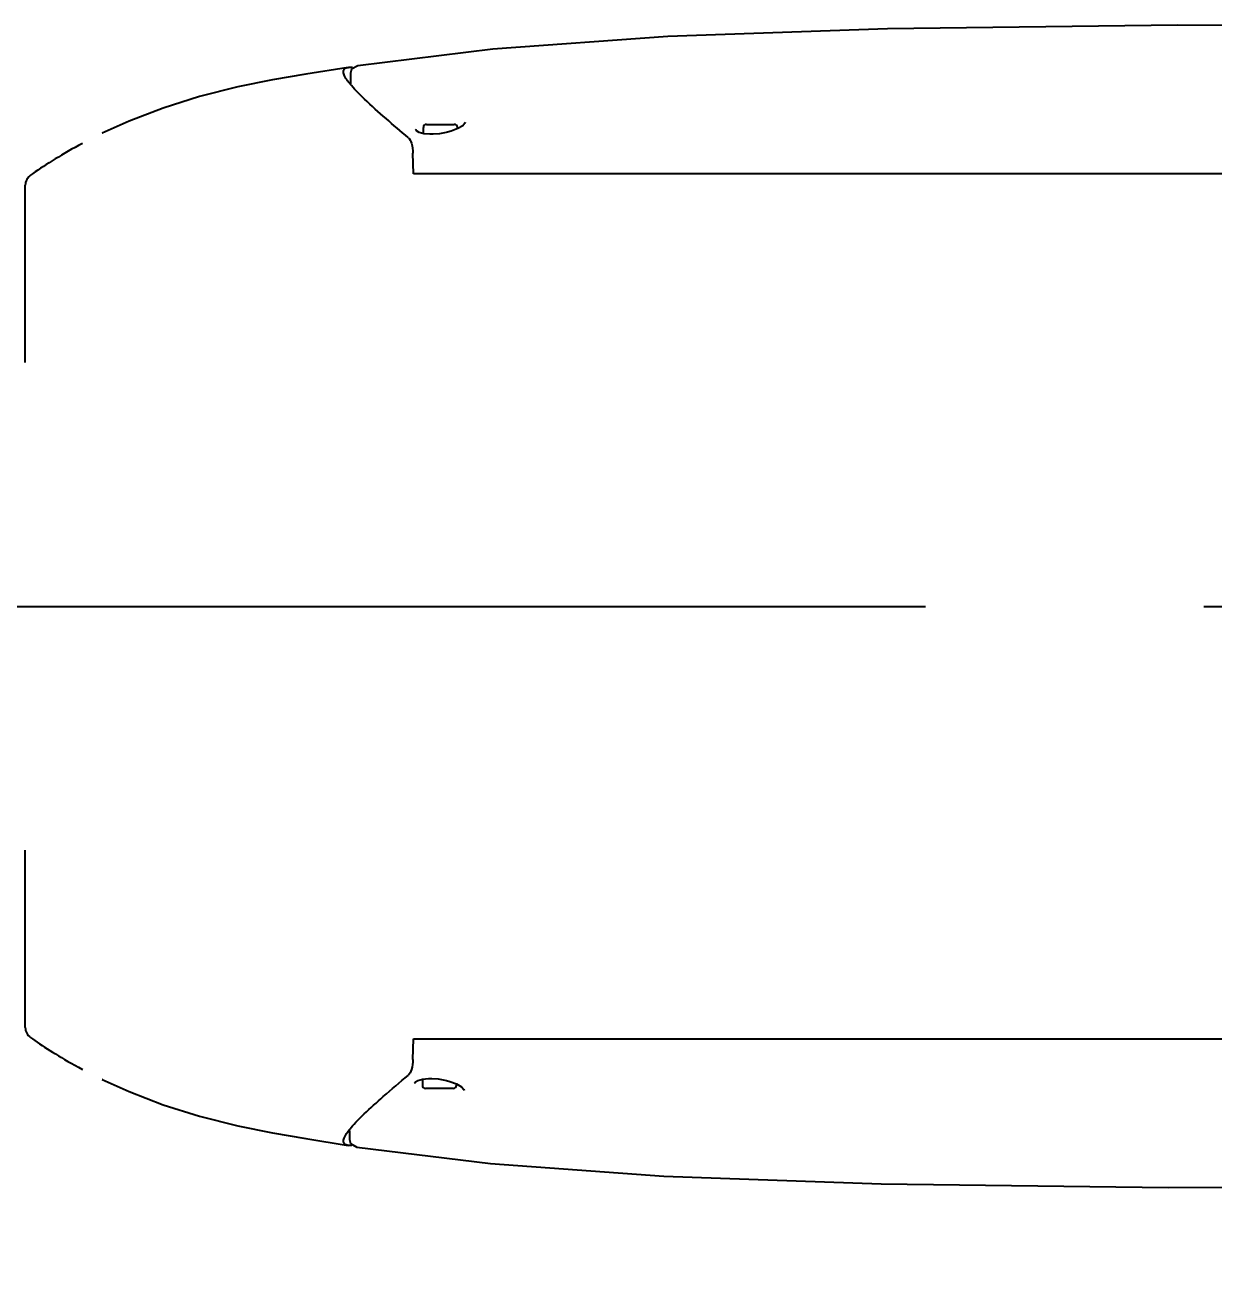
# Model space of a CAD drawing. Header units: millimetres. Extents: x 7426 to 8737, y 124 to 421.
# Drawn here: x 8038.52 to 8048.13, y 174.61 to 184.83 of the extents above; entities that cross this region are included whole.
import ezdxf
from ezdxf import colors
from ezdxf.entities.mleader import LeaderData, LeaderLine
from ezdxf.math import Vec2, Vec3

# ---------------------------------------------------------------- set-up
doc = ezdxf.new("R2010")
doc.units = ezdxf.units.MM
doc.linetypes.add('CENTER', pattern=[0.6, 0.375, -0.075, 0.075, -0.075])
for name, color, linetype in [('中心线', 7, 'Continuous'), ('外形图', 7, 'Continuous'), ('多重引线', 7, 'Continuous')]:
    doc.layers.add(name, color=color, linetype=linetype)
doc.styles.add('微软雅黑', font='msyh.ttc')

msp = doc.modelspace()

# ---------------------------------------------------------------- linework, layer by layer
at = {"layer": '中心线', "color": 0, "linetype": 'CENTER', "ltscale": 30}
msp.add_line((7998.5524, 180.1299), (8061.1691, 180.1299), dxfattribs=at)
at = {"layer": '外形图', "color": 0, "linetype": 'Continuous'}
for p, q in [((8041.1507, 184.4484), (8041.1507, 184.3589)), ((8041.1585, 184.4776), (8041.1509, 184.4444)), ((8041.2077, 184.5062), (8041.1585, 184.4776)), ((8041.2079, 184.5062), (8041.2077, 184.5061)), ((8041.7393, 183.9571), (8041.7393, 184.0066)), ((8041.7643, 184.0316), (8041.9893, 184.0316)), ((8042.0143, 183.9951), (8042.0143, 184.0066)), ((8042.0573, 184.0206), (8042.0186, 183.9968)), ((8039.1431, 183.9596), (8039.1421, 183.9591)), ((8041.6771, 183.987), (8041.6768, 183.9895)), ((8041.7436, 183.956), (8041.7058, 183.9658)), ((8041.7927, 183.9515), (8041.7436, 183.956)), ((8041.8064, 183.9513), (8041.7927, 183.9515)), ((8041.8182, 183.9514), (8041.8064, 183.9513)), ((8041.9355, 183.9675), (8041.9243, 183.9648)), ((8041.9643, 183.9755), (8041.9355, 183.9675)), ((8042.0186, 183.9968), (8041.9643, 183.9755)), ((8041.6585, 183.6316), (8041.6549, 183.7981)), ((8057.7075, 183.6316), (8041.6585, 183.6316)), ((8038.5188, 182.1184), (8038.5188, 183.5382)), ((8038.5188, 182.1094), (8038.5188, 182.1184)), ((8038.5188, 182.1037), (8038.5188, 182.1094)), ((8038.5188, 178.1538), (8038.5188, 178.1595)), ((8038.5188, 178.1448), (8038.5188, 178.1538)), ((8038.5188, 176.7249), (8038.5188, 178.1448)), ((8038.5188, 177.9848), (8038.5188, 178.0377)), ((8038.5188, 176.8229), (8038.5188, 176.8258)), ((8041.6549, 176.4651), (8041.6585, 176.6315)), ((8041.6585, 176.6315), (8056.8754, 176.6315)), ((8039.1431, 176.3036), (8039.1421, 176.3041)), ((8041.6688, 176.2738), (8041.669, 176.2756)), ((8041.6946, 176.296), (8041.7312, 176.3063)), ((8041.7312, 176.3063), (8041.7801, 176.3115)), ((8041.7313, 176.3064), (8041.7313, 176.2565)), ((8041.9813, 176.2315), (8041.7563, 176.2315)), ((8041.7801, 176.3115), (8041.7984, 176.3118)), ((8041.7984, 176.3118), (8041.8068, 176.3117)), ((8041.9129, 176.2991), (8041.9275, 176.2956)), ((8041.9275, 176.2956), (8041.9523, 176.2888)), ((8041.9523, 176.2888), (8042.0072, 176.2681)), ((8042.0063, 176.2684), (8042.0063, 176.2565)), ((8042.0072, 176.2681), (8042.0472, 176.2442)), ((8040.5188, 175.8717), (8040.7885, 175.8256)), ((8040.7885, 175.8256), (8041.13, 175.771)), ((8041.1427, 175.8923), (8041.1427, 175.8148)), ((8041.1429, 175.8187), (8041.1505, 175.7855)), ((8041.1505, 175.7855), (8041.1997, 175.757)), ((8041.1997, 175.757), (8041.1999, 175.757))]:
    msp.add_line(p, q, dxfattribs=at)
for points in [[(8055.027, 184.7235), (8053.2348, 184.7777), (8050.8352, 184.8256), (8047.8386, 184.8331), (8045.4936, 184.8053), (8043.7157, 184.7435), (8042.3, 184.6395), (8041.208, 184.5062)], [(8041.13, 184.4921), (8040.7885, 184.4375), (8040.5188, 184.3914)], [(8040.5188, 184.3914), (8040.2387, 184.3354), (8039.9287, 184.2566), (8039.6356, 184.1635), (8039.3587, 184.0566), (8039.1421, 183.9591)], [(8042.0768, 184.0479), (8042.0754, 184.0417), (8042.0573, 184.0206)], [(8041.7058, 183.9658), (8041.6835, 183.9781), (8041.6771, 183.987)], [(8041.9243, 183.9648), (8041.871, 183.955), (8041.8182, 183.9514)], [(8038.9804, 183.8772), (8038.9506, 183.8612), (8038.9215, 183.8452), (8038.8932, 183.8294), (8038.8655, 183.8136), (8038.8385, 183.7979), (8038.8121, 183.7824), (8038.7863, 183.7668), (8038.7611, 183.7514), (8038.7364, 183.7361), (8038.7123, 183.7209), (8038.6887, 183.7058), (8038.6656, 183.6907), (8038.643, 183.6758), (8038.6209, 183.661), (8038.5993, 183.6463), (8038.578, 183.6316), (8038.5615, 183.6202)], [(8038.5615, 176.643), (8038.5766, 176.6324), (8038.5961, 176.619), (8038.6154, 176.6059), (8038.6346, 176.5929), (8038.6544, 176.5798), (8038.6746, 176.5665), (8038.6955, 176.553), (8038.7171, 176.5392), (8038.7394, 176.5251), (8038.7625, 176.5108), (8038.7865, 176.4962), (8038.8112, 176.4813), (8038.8369, 176.4661), (8038.8634, 176.4507), (8038.891, 176.435), (8038.9197, 176.4189), (8038.9497, 176.4024), (8038.9812, 176.3855)], [(8039.1421, 176.3041), (8039.3587, 176.2065), (8039.6356, 176.0997), (8039.9287, 176.0066), (8040.2387, 175.9277), (8040.5188, 175.8717)], [(8041.669, 176.2756), (8041.6742, 176.2838), (8041.6946, 176.296)], [(8041.8068, 176.3117), (8041.8596, 176.3085), (8041.9129, 176.2991)], [(8042.0472, 176.2442), (8042.067, 176.2224), (8042.0688, 176.2153)], [(8041.2, 175.757), (8042.2832, 175.6245), (8043.6853, 175.5208), (8045.4423, 175.4588), (8047.7639, 175.4304), (8050.7824, 175.437), (8053.2093, 175.485), (8055.019, 175.5396)]]:
    msp.add_lwpolyline(points, dxfattribs=at)
for centre, radius, start, end in [((8041.7643, 184.0066), 0.025, 90, 180), ((8041.9893, 184.0066), 0.025, 0, 90), ((8038.6188, 183.5382), 0.1, 124.94293, 180), ((8038.6188, 176.7249), 0.1, 180, 235.05708), ((8041.7563, 176.2565), 0.025, 180, 270), ((8041.9813, 176.2565), 0.025, 270, 0)]:
    msp.add_arc(centre, radius, start, end, dxfattribs=at)
for points, knots in [([(8041.0927, 184.4578), (8041.0927, 184.466), (8041.1004, 184.4855), (8041.12, 184.4906), (8041.13, 184.4921)], [0, 0, 0, 0, 0.4490609, 1, 1, 1, 1]), ([(8041.6161, 183.9258), (8041.4963, 184.0264), (8041.3369, 184.1601), (8041.1682, 184.3295), (8041.1153, 184.3956), (8041.1015, 184.425)], [0, 0, 0, 0, 0.6523939, 0.8644558, 1, 1, 1, 1]), ([(8041.6161, 183.9258), (8041.63, 183.9142), (8041.6487, 183.8696), (8041.6543, 183.8251), (8041.6549, 183.7981)], [0, 0, 0, 0, 0.4018874, 1, 1, 1, 1]), ([(8041.6549, 176.4651), (8041.6543, 176.438), (8041.6487, 176.3936), (8041.63, 176.349), (8041.6161, 176.3373)], [0, 0, 0, 0, 0.5981119, 1, 1, 1, 1]), ([(8041.1002, 175.8351), (8041.113, 175.8645), (8041.1656, 175.9307), (8041.2726, 176.039), (8041.4284, 176.1785), (8041.5487, 176.2807), (8041.6161, 176.3373)], [0, 0, 0, 0, 0.133399, 0.3446645, 0.634425, 1, 1, 1, 1])]:
    msp.add_open_spline(points, degree=3, knots=knots, dxfattribs=at)
for points in [[(8041.1015, 184.425), (8041.0968, 184.4353), (8041.0927, 184.4465), (8041.0927, 184.4578)], [(8041.13, 184.4921), (8041.1416, 184.4939), (8041.1536, 184.4937), (8041.1654, 184.4928)], [(8041.0927, 175.8053), (8041.0927, 175.8155), (8041.0961, 175.8257), (8041.1002, 175.8351)], [(8041.101, 175.7835), (8041.0955, 175.789), (8041.0927, 175.7975), (8041.0927, 175.8053)], [(8041.13, 175.771), (8041.1196, 175.7726), (8041.1084, 175.776), (8041.101, 175.7835)], [(8041.1593, 175.7699), (8041.1495, 175.7694), (8041.1397, 175.7696), (8041.13, 175.771)]]:
    msp.add_open_spline(points, degree=3, dxfattribs=at)

# ---------------------------------------------------------------- leaders
at = {"layer": '多重引线'}
ml = msp.add_multileader_mtext('Standard', dxfattribs=at)
ml.set_content('4×M{\\A1;6深度9}', style='微软雅黑')
ml.set_leader_properties()
ml.build(insert=Vec2(0, 0))
ml.multileader.update_dxf_attribs({"text_left_attachment_type": 5, "text_right_attachment_type": 5, "dogleg_length": 1, "arrow_head_size": 1.7})
ctx = ml.context
ctx.base_point, ctx.char_height, ctx.arrow_head_size, ctx.landing_gap_size, ctx.plane_origin = Vec3(8031.9142, 163.9924), 2.1, 1.7, 0.075, Vec3(8063.9598, 148.7911)
ctx.left_attachment, ctx.right_attachment = 5, 5
notes = []
notes.append((ctx, [(0, (1, 1, 0), (8031.9142, 163.9924), (1, 0), 0, [(0, [(8026.5575, 178.7367)], 0, [])])]))
ctx.mtext.insert, ctx.mtext.flow_direction = Vec3(8031.9892, 166.7092), 5
for ctx, leaders in notes:
    for number, flags, end, landing, length, lines in leaders:
        leader = LeaderData()
        leader.index, (leader.has_last_leader_line, leader.has_dogleg_vector, leader.attachment_direction) = number, flags
        leader.last_leader_point, leader.dogleg_vector, leader.dogleg_length = Vec3(end), Vec3(landing), length
        for number, points, colour, breaks in lines:
            line = LeaderLine()
            line.index, line.vertices, line.color, line.breaks = number, Vec3.list(points), colors.encode_raw_color(colour), breaks
            leader.lines.append(line)
        ctx.leaders.append(leader)

doc.saveas('drawing.dxf')
